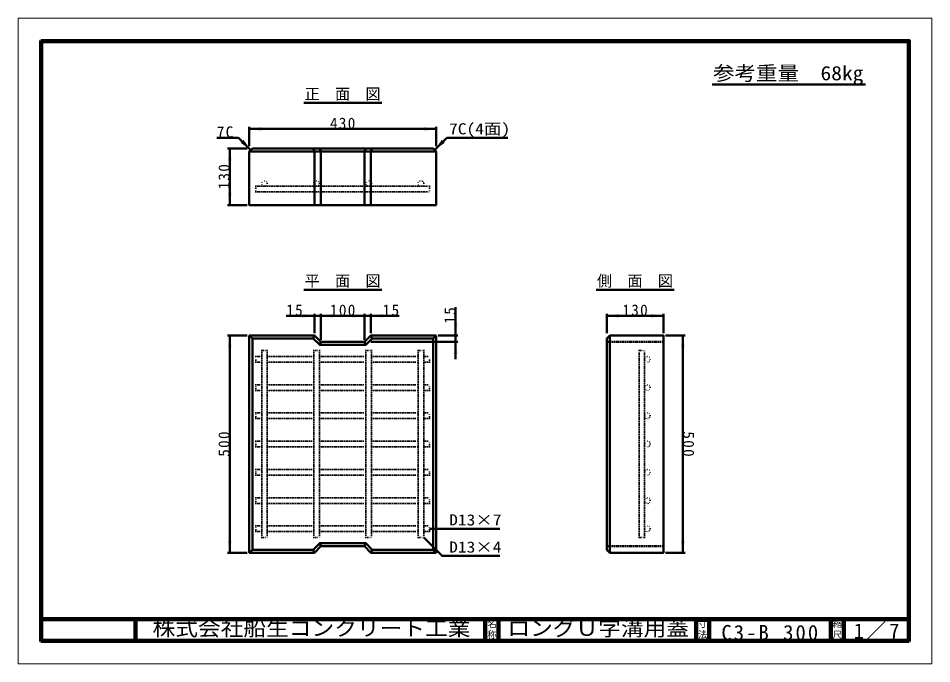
# Model space of a CAD drawing. Units: millimetres, scale not verified, with parts at other scales. Extents: x -2102 to 2102, y -1485 to 1485.
import ezdxf
from ezdxf.enums import TextEntityAlignment as Align

# ---------------------------------------------------------------- set-up
doc = ezdxf.new("R2010")
doc.units = ezdxf.units.MM
doc.header["$LTSCALE"] = 5
doc.linetypes.add('DOTTED', pattern=[1.75, 0.25, -1.5])
doc.layers.add('0-0_V-nasSTD', color=7, linetype='DOTTED', lineweight=35)
doc.layers.add('0-1_0', color=7, linetype='Continuous', lineweight=50)
doc.styles.add('ＭＳ ゴシック', font='')
doc.styles.get('ＭＳ ゴシック').set_extended_font_data('MS Gothic')

msp = doc.modelspace()

# ---------------------------------------------------------------- linework, layer by layer
at = {"layer": '0-0_V-nasSTD', "linetype": 'Continuous', "lineweight": 100}
for p, q in [((-1997.5, 1380), (-1997.5, -1380)), ((-1562.5, -1280), (-1562.5, -1380)), ((47.5, -1280), (47.5, -1380)), ((107.5, -1280), (107.5, -1380)), ((1017.5, -1280), (1017.5, -1380)), ((1077.5, -1280), (1077.5, -1380)), ((1637.5, -1280), (1637.5, -1380)), ((1697.5, -1280), (1697.5, -1380)), ((-1997.5, -1380), (1997.5, -1380))]:
    msp.add_line(p, q, dxfattribs=at)
at = {"layer": '0-0_V-nasSTD', "linetype": 'Continuous', "lineweight": 50}
for p, q in [((-1039.001, 985.755), (-1039.001, 895.755)), ((-179.001, 975.755), (-1039.001, 975.755)), ((-179.001, 985.755), (-179.001, 895.755)), ((-1088.569, 935.324), (-1188.569, 935.324)), ((-1032.001, 878.755), (-1088.569, 935.324)), ((-186.001, 878.755), (-129.432, 935.324)), ((-129.432, 935.324), (150.568, 935.324)), ((-1049.001, 885.755), (-1139.001, 885.755)), ((-1129.001, 885.755), (-1129.001, 625.755)), ((-1025.001, 885.755), (-1039.001, 871.755)), ((-193.001, 885.755), (-1025.001, 885.755)), ((-739.001, 871.755), (-744.8, 885.755)), ((-709.001, 871.755), (-714.8, 885.755)), ((-509.001, 871.755), (-503.202, 885.755)), ((-193.001, 885.755), (-179.001, 871.755)), ((-179.001, 871.755), (-1039.001, 871.755)), ((-739.001, 625.755), (-739.001, 871.755)), ((-709.001, 625.755), (-709.001, 871.755)), ((-509.001, 625.755), (-509.001, 871.755)), ((-1049.001, 625.755), (-1139.001, 625.755)), ((-89.001, 155.755), (-89.001, 25.755)), ((-869.001, 115.755), (-739.001, 115.755)), ((-739.001, 125.755), (-739.001, 35.755)), ((-709.001, 115.755), (-739.001, 115.755)), ((-709.001, 125.755), (-709.001, 5.755)), ((-509.001, 115.755), (-709.001, 115.755)), ((-509.001, 125.755), (-509.001, 5.755)), ((-479.001, 115.755), (-509.001, 115.755)), ((-479.001, 125.755), (-479.001, 35.755)), ((-349.001, 115.755), (-479.001, 115.755)), ((606.999, 35.755), (606.999, 125.755)), ((866.999, 115.755), (606.999, 115.755)), ((866.999, 125.755), (866.999, 35.755)), ((-1049.001, 25.755), (-1139.001, 25.755)), ((-1129.001, 25.755), (-1129.001, -974.245)), ((-1039.001, 25.755), (-1039.001, -974.245)), ((-1039.001, 25.755), (-1025.001, 11.755)), ((-739.001, 25.755), (-744.8, 11.755)), ((-479.001, 25.755), (-473.202, 11.755)), ((-193.001, 11.755), (-179.001, 25.755)), ((-179.001, -974.245), (-179.001, 25.755)), ((-79.001, 25.755), (-169.001, 25.755)), ((620.999, 25.755), (606.999, 11.755)), ((606.999, 11.755), (606.999, -960.245)), ((620.999, 25.755), (620.999, -974.245)), ((876.999, 25.755), (966.999, 25.755)), ((956.999, 25.755), (956.999, -974.245)), ((-709.001, -4.245), (-714.8, -18.245)), ((-509.001, -4.245), (-503.202, -18.245)), ((-79.001, -4.245), (-479.001, -4.245)), ((114.999, -864.245), (-209.001, -864.245)), ((-1025.001, -960.245), (-1039.001, -974.245)), ((-744.8, -960.245), (-739.001, -974.245)), ((-714.8, -930.245), (-709.001, -944.245)), ((-503.202, -930.245), (-509.001, -944.245)), ((-473.202, -960.245), (-479.001, -974.245)), ((-193.001, -960.245), (-179.001, -974.245)), ((606.999, -960.245), (620.999, -974.245)), ((-1049.001, -974.245), (-1139.001, -974.245)), ((876.999, -974.245), (966.999, -974.245))]:
    msp.add_line(p, q, dxfattribs=at)
at = {"layer": '0-0_V-nasSTD'}
for p, q in [((-1009.001, 711.755), (-209.001, 711.755)), ((-1009.001, 711.755), (-1009.001, 685.755)), ((-1009.001, 685.755), (-209.001, 685.755)), ((-209.001, 711.755), (-209.001, 685.755)), ((-1009.001, -97.245), (-1009.001, -71.245)), ((-1009.001, -71.245), (-982.001, -71.245)), ((-982.001, -44.245), (-982.001, -904.245)), ((-982.001, -44.245), (-956.001, -44.245)), ((-956.001, -44.245), (-956.001, -904.245)), ((-956.001, -71.245), (-742.001, -71.245)), ((-742.001, -44.245), (-742.001, -904.245)), ((-742.001, -44.245), (-716.001, -44.245)), ((-716.001, -44.245), (-716.001, -904.245)), ((-716.001, -71.245), (-502.001, -71.245)), ((-502.001, -44.245), (-502.001, -904.245)), ((-502.001, -44.245), (-476.001, -44.245)), ((-476.001, -44.245), (-476.001, -904.245)), ((-476.001, -71.245), (-262.001, -71.245)), ((-262.001, -44.245), (-262.001, -904.245)), ((-262.001, -44.245), (-236.001, -44.245)), ((-236.001, -44.245), (-236.001, -904.245)), ((-236.001, -71.245), (-209.001, -71.245)), ((-209.001, -97.245), (-209.001, -71.245)), ((754.999, -904.245), (754.999, -44.245)), ((754.999, -44.245), (780.999, -44.245)), ((780.999, -904.245), (780.999, -44.245)), ((-1009.001, -97.245), (-982.001, -97.245)), ((-956.001, -97.245), (-742.001, -97.245)), ((-716.001, -97.245), (-502.001, -97.245)), ((-476.001, -97.245), (-262.001, -97.245)), ((-236.001, -97.245), (-209.001, -97.245)), ((-1009.001, -227.245), (-1009.001, -201.245)), ((-1009.001, -201.245), (-982.001, -201.245)), ((-956.001, -201.245), (-742.001, -201.245)), ((-716.001, -201.245), (-502.001, -201.245)), ((-476.001, -201.245), (-262.001, -201.245)), ((-236.001, -201.245), (-209.001, -201.245)), ((-209.001, -227.245), (-209.001, -201.245)), ((-1009.001, -227.245), (-982.001, -227.245)), ((-956.001, -227.245), (-742.001, -227.245)), ((-716.001, -227.245), (-502.001, -227.245)), ((-476.001, -227.245), (-262.001, -227.245)), ((-236.001, -227.245), (-209.001, -227.245)), ((-1009.001, -357.245), (-1009.001, -331.245)), ((-1009.001, -331.245), (-982.001, -331.245)), ((-956.001, -331.245), (-742.001, -331.245)), ((-716.001, -331.245), (-502.001, -331.245)), ((-476.001, -331.245), (-262.001, -331.245)), ((-236.001, -331.245), (-209.001, -331.245)), ((-209.001, -357.245), (-209.001, -331.245)), ((-1009.001, -357.245), (-982.001, -357.245)), ((-956.001, -357.245), (-742.001, -357.245)), ((-716.001, -357.245), (-502.001, -357.245)), ((-476.001, -357.245), (-262.001, -357.245)), ((-236.001, -357.245), (-209.001, -357.245)), ((-1009.001, -487.245), (-1009.001, -461.245)), ((-1009.001, -461.245), (-982.001, -461.245)), ((-956.001, -461.245), (-742.001, -461.245)), ((-716.001, -461.245), (-502.001, -461.245)), ((-476.001, -461.245), (-262.001, -461.245)), ((-236.001, -461.245), (-209.001, -461.245)), ((-209.001, -487.245), (-209.001, -461.245)), ((-1009.001, -487.245), (-982.001, -487.245)), ((-956.001, -487.245), (-742.001, -487.245)), ((-716.001, -487.245), (-502.001, -487.245)), ((-476.001, -487.245), (-262.001, -487.245)), ((-236.001, -487.245), (-209.001, -487.245)), ((-1009.001, -617.245), (-1009.001, -591.245)), ((-1009.001, -591.245), (-982.001, -591.245)), ((-1009.001, -617.245), (-982.001, -617.245)), ((-956.001, -591.245), (-742.001, -591.245)), ((-956.001, -617.245), (-742.001, -617.245)), ((-716.001, -591.245), (-502.001, -591.245)), ((-716.001, -617.245), (-502.001, -617.245)), ((-476.001, -591.245), (-262.001, -591.245)), ((-476.001, -617.245), (-262.001, -617.245)), ((-236.001, -591.245), (-209.001, -591.245)), ((-236.001, -617.245), (-209.001, -617.245)), ((-209.001, -617.245), (-209.001, -591.245)), ((-1009.001, -747.245), (-1009.001, -721.245)), ((-1009.001, -721.245), (-982.001, -721.245)), ((-1009.001, -747.245), (-982.001, -747.245)), ((-956.001, -721.245), (-742.001, -721.245)), ((-956.001, -747.245), (-742.001, -747.245)), ((-716.001, -721.245), (-502.001, -721.245)), ((-716.001, -747.245), (-502.001, -747.245)), ((-476.001, -721.245), (-262.001, -721.245)), ((-476.001, -747.245), (-262.001, -747.245)), ((-236.001, -721.245), (-209.001, -721.245)), ((-236.001, -747.245), (-209.001, -747.245)), ((-209.001, -747.245), (-209.001, -721.245)), ((-1009.001, -877.245), (-1009.001, -851.245)), ((-1009.001, -851.245), (-982.001, -851.245)), ((-1009.001, -877.245), (-982.001, -877.245)), ((-956.001, -851.245), (-742.001, -851.245)), ((-956.001, -877.245), (-742.001, -877.245)), ((-716.001, -851.245), (-502.001, -851.245)), ((-716.001, -877.245), (-502.001, -877.245)), ((-476.001, -851.245), (-262.001, -851.245)), ((-476.001, -877.245), (-262.001, -877.245)), ((-236.001, -851.245), (-209.001, -851.245)), ((-236.001, -877.245), (-209.001, -877.245)), ((-209.001, -877.245), (-209.001, -851.245)), ((-982.001, -904.245), (-956.001, -904.245)), ((-742.001, -904.245), (-716.001, -904.245)), ((-502.001, -904.245), (-476.001, -904.245)), ((-262.001, -904.245), (-236.001, -904.245)), ((754.999, -904.245), (780.999, -904.245))]:
    msp.add_line(p, q, dxfattribs=at)
at = {"layer": '0-0_V-nasSTD', "lineweight": 50}
for p, q in [((606.999, -4.245), (866.999, -4.245)), ((606.999, -944.245), (866.999, -944.245))]:
    msp.add_line(p, q, dxfattribs=at)
at = {"layer": '0-0_V-nasSTD', "linetype": 'Continuous', "lineweight": 18}
for points in [[(-2102.5, -1485), (-2102.5, 1485), (2102.5, 1485), (2102.5, -1485)], [(-2002.5, -1385), (-2002.5, 1385), (2002.5, 1385), (2002.5, -1385)]]:
    msp.add_lwpolyline(points, close=True, dxfattribs=at)
at = {"layer": '0-0_V-nasSTD', "linetype": 'Continuous', "lineweight": 100}
msp.add_lwpolyline([(1997.5, -1380), (1997.5, 1380), (-1997.5, 1380)], dxfattribs=at)
at = {"layer": '0-0_V-nasSTD', "linetype": 'Continuous', "lineweight": 50}
for points in [[(-479.001, 625.755), (-479.001, 871.755), (-473.202, 885.755)], [(-1039.001, 871.755), (-1039.001, 625.755), (-179.001, 625.755), (-179.001, 871.755)], [(-1039.001, 25.755), (-739.001, 25.755), (-709.001, -4.245), (-509.001, -4.245), (-479.001, 25.755), (-179.001, 25.755)], [(-89.001, 25.755), (-89.001, -4.245), (-89.001, -84.245)], [(620.999, -974.245), (866.999, -974.245), (866.999, 25.755), (620.999, 25.755)], [(-236.001, -904.245), (-151.148, -989.098), (114.999, -989.098)], [(-1039.001, -974.245), (-739.001, -974.245), (-709.001, -944.245), (-509.001, -944.245), (-479.001, -974.245), (-179.001, -974.245)]]:
    msp.add_lwpolyline(points, dxfattribs=at)
msp.add_lwpolyline([(-1025.001, 11.755), (-744.8, 11.755), (-714.8, -18.245), (-503.202, -18.245), (-473.202, 11.755), (-193.001, 11.755), (-193.001, -960.245), (-473.202, -960.245), (-503.202, -930.245), (-714.8, -930.245), (-744.8, -960.245), (-1025.001, -960.245)], close=True, dxfattribs=at)
at = {"layer": '0-0_V-nasSTD'}
for centre in [(-969.001, 724.755), (-729.001, 724.755), (-489.001, 724.755), (-249.001, 724.755), (793.999, -84.245), (793.999, -214.245), (793.999, -344.245), (793.999, -474.245), (793.999, -604.245), (793.999, -734.245), (793.999, -864.245)]:
    msp.add_circle(centre, 13, dxfattribs=at)
for points in [[(-1039.001, 975.755), (-982.751, 966.38), (-982.751, 985.13)], [(-235.251, 966.38), (-235.251, 985.13), (-179.001, 975.755)], [(-1078.405, 911.901), (-1065.147, 925.159), (-1032.001, 878.755)], [(-186.001, 878.755), (-152.855, 925.159), (-139.597, 911.901)], [(-1138.376, 829.505), (-1129.001, 885.755), (-1119.626, 829.505)], [(-1138.376, 682.005), (-1129.001, 625.755), (-1119.626, 682.005)], [(-795.251, 106.38), (-795.251, 125.13), (-739.001, 115.755)], [(-709.001, 115.755), (-652.751, 106.38), (-652.751, 125.13)], [(-565.251, 106.38), (-565.251, 125.13), (-509.001, 115.755)], [(-479.001, 115.755), (-422.751, 106.38), (-422.751, 125.13)], [(606.541, 115.679), (662.791, 106.304), (662.791, 125.054)], [(810.749, 106.38), (810.749, 125.13), (866.999, 115.755)], [(-98.376, 82.005), (-89.001, 25.755), (-79.626, 82.005)], [(-1138.376, -30.495), (-1129.001, 25.755), (-1119.626, -30.495)], [(947.624, -30.495), (956.999, 25.755), (966.374, -30.495)], [(-98.376, -60.495), (-89.001, -4.245), (-79.626, -60.495)], [(-1138.376, -917.995), (-1129.001, -974.245), (-1119.626, -917.995)], [(947.624, -917.995), (956.999, -974.245), (966.374, -917.995)]]:
    msp.add_solid(points, dxfattribs=at)
at = {"layer": '0-1_0'}
for p, q in [((1091.5, 1179.753), (1797.5, 1179.753)), ((-788.501, 1095.755), (-429.501, 1095.755)), ((-788.501, 235.755), (-429.501, 235.755)), ((557.499, 235.755), (916.499, 235.755))]:
    msp.add_line(p, q, dxfattribs=at)
at = {"layer": '0-1_0', "lineweight": 100}
msp.add_line((-1997.5, -1280), (1997.5, -1280), dxfattribs=at)

# ---------------------------------------------------------------- texts
at = {"layer": '0-0_V-nasSTD', "style": 'ＭＳ ゴシック'}
for s, height, width, p in [('参考重量\u300068kg', 65.98, 1.1, (1095.5, 1179.753)), ('7C(4面)', 51.32, 1.15, (-119.432, 935.324)), ('D13×7', 51.32, 1.15, (-119.001, -864.245)), ('D13×4', 51.32, 1.15, (-119.001, -989.098)), ('株式会社船生コンクリート工業', 69.65, 1.1, (-1484.221, -1377.45)), ('ロングＵ字溝用蓋', 69.65, 1.1, (149.25, -1377.5))]:
    msp.add_text(s, height=height, dxfattribs=dict(at, width=width)).set_placement(p, align=Align.BOTTOM_LEFT)
for s, height, p in [('正\u3000面\u3000図', 51.32, (-784.501, 1095.755)), ('平\u3000面\u3000図', 51.32, (-784.501, 235.755)), ('側\u3000面\u3000図', 51.32, (561.499, 235.755)), ('名', 30.79, (56.482, -1326.001)), ('寸', 30.79, (1026.482, -1326.001)), ('縮', 30.79, (1646.482, -1326.001)), ('称', 30.79, (56.476, -1375.99)), ('法', 30.79, (1026.476, -1375.99)), ('尺', 30.79, (1646.476, -1375.99))]:
    msp.add_text(s, height=height, dxfattribs=at).set_placement(p, align=Align.BOTTOM_LEFT)
at = {"layer": '0-0_V-nasSTD', "attachment_point": 7, "style": 'ＭＳ ゴシック'}
for s, insert, char_height in [('\\T1.17;430', (-667.501, 975.755), 51.32), ('\\T1.17;7C', (-1188.569, 935.324), 51.32), ('\\T1.17;15', (-869.001, 115.755), 51.32), ('\\T1.17;100', (-667.501, 115.755), 51.32), ('\\T1.17;15', (-425.001, 115.755), 51.32), ('\\T1.17;130', (678.499, 115.755), 51.32), ('\\T1.15;1／7', (1743.021, -1377.418), 69.65), ('\\T1.2;C3-B\\~300', (1134.25, -1377.5), 69.65)]:
    msp.add_mtext(s, dxfattribs=dict(at, insert=insert, char_height=char_height))
at = {"layer": '0-0_V-nasSTD', "char_height": 51.32, "attachment_point": 7, "style": 'ＭＳ ゴシック'}
for s, insert, rotation in [('\\T1.17;130', (-1129.001, 697.255), 90), ('\\T1.17;15', (-89.001, 79.755), 90), ('\\T1.17;500', (-1129.001, -532.745), 90), ('\\T1.17;500', (956.999, -415.745), 270)]:
    msp.add_mtext(s, dxfattribs=dict(at, insert=insert, rotation=rotation))

doc.saveas('drawing.dxf')
